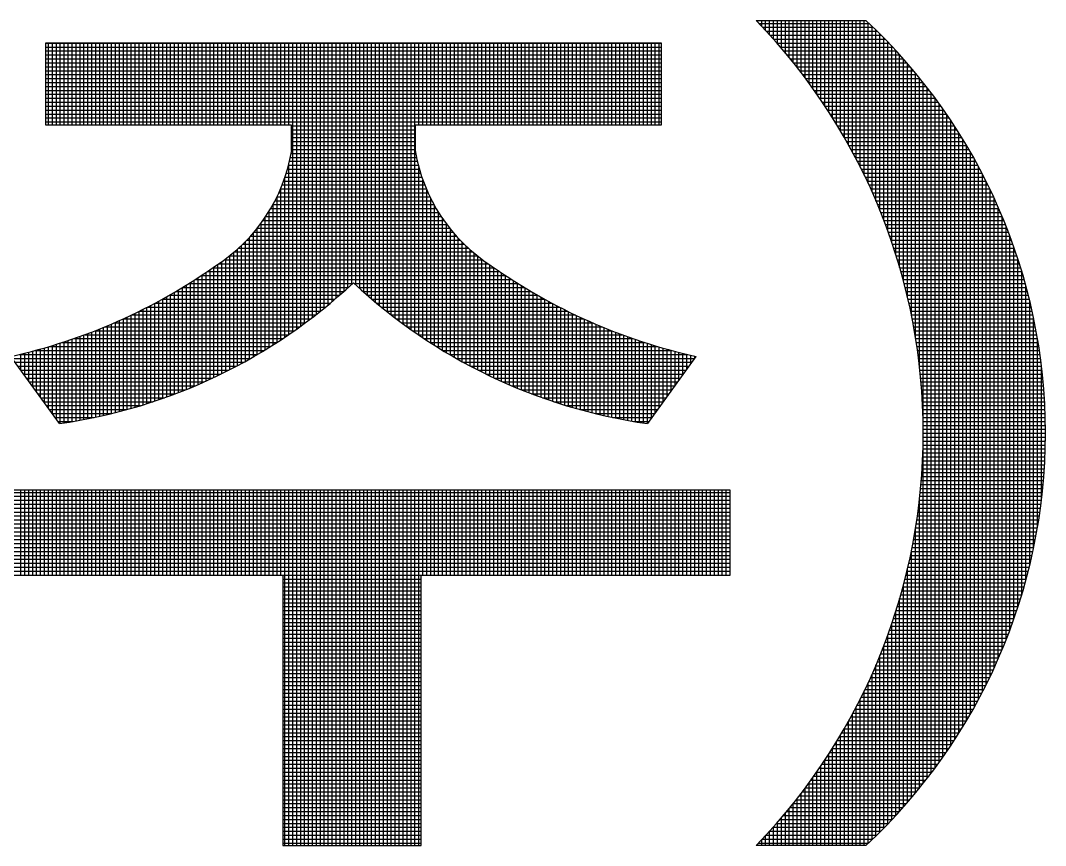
# Model space of a CAD drawing. Header units: inches. Extents: x 1009 to 1850, y 0 to 594.
# Drawn here: x 1745.084 to 1749.601, y 102.36 to 105.995 of the extents above; entities that cross this region are included whole.
import ezdxf

# ---------------------------------------------------------------- set-up
doc = ezdxf.new("R2010")
doc.units = ezdxf.units.IN
doc.header["$MEASUREMENT"] = 0
doc.layers.add('BG ÇÑ±¹Áö¿ª³\xad¹æ±â¼úÁÖ½ÄÈ¸»ç CI', color=7, linetype='Continuous')

msp = doc.modelspace()

# ---------------------------------------------------------------- linework, layer by layer
at = {"layer": 'BG ÇÑ±¹Áö¿ª³\xad¹æ±â¼úÁÖ½ÄÈ¸»ç CI', "color": 7, "linetype": 'Continuous', "lineweight": 25}
for p, q in [((1748.3264, 105.995), (1748.8093, 105.995)), ((1748.3331, 105.9881), (1748.3331, 105.995)), ((1748.3386, 105.9823), (1748.8229, 105.9823)), ((1748.3504, 105.9698), (1748.3504, 105.995)), ((1748.3551, 105.9649), (1748.8411, 105.9649)), ((1748.3678, 105.9512), (1748.3678, 105.995)), ((1748.3852, 105.9323), (1748.3852, 105.995)), ((1748.4025, 105.9129), (1748.4025, 105.995)), ((1748.4199, 105.8932), (1748.4199, 105.995)), ((1748.4373, 105.873), (1748.4373, 105.995)), ((1748.4546, 105.8524), (1748.4546, 105.995)), ((1748.472, 105.8314), (1748.472, 105.995)), ((1748.4894, 105.81), (1748.4894, 105.995)), ((1748.5067, 105.788), (1748.5067, 105.995)), ((1748.5241, 105.7656), (1748.5241, 105.995)), ((1748.5415, 105.7426), (1748.5415, 105.995)), ((1748.5588, 105.7191), (1748.5588, 105.995)), ((1748.5762, 105.6951), (1748.5762, 105.995)), ((1748.5936, 105.6705), (1748.5936, 105.995)), ((1748.6109, 105.6452), (1748.6109, 105.995)), ((1748.6283, 105.6193), (1748.6283, 105.995)), ((1748.6456, 105.5927), (1748.6456, 105.995)), ((1748.663, 105.5654), (1748.663, 105.995)), ((1748.6804, 105.5373), (1748.6804, 105.995)), ((1748.6977, 105.5084), (1748.6977, 105.995)), ((1748.7151, 105.4786), (1748.7151, 105.995)), ((1748.7325, 105.4479), (1748.7325, 105.995)), ((1748.7498, 105.4162), (1748.7498, 105.995)), ((1748.7672, 105.3834), (1748.7672, 105.995)), ((1748.7846, 105.3494), (1748.7846, 105.995)), ((1748.8019, 105.3141), (1748.8019, 105.995)), ((1748.8193, 105.2775), (1748.8193, 105.9857)), ((1748.8367, 105.2392), (1748.8367, 105.9692)), ((1748.3712, 105.9476), (1748.8589, 105.9476)), ((1748.387, 105.9302), (1748.8764, 105.9302)), ((1748.854, 105.1993), (1748.854, 105.9524)), ((1748.8714, 105.1574), (1748.8714, 105.9352)), ((1745.1958, 105.5337), (1745.1958, 105.8961)), ((1745.1958, 105.8961), (1747.9069, 105.8961)), ((1745.1958, 105.8955), (1747.9069, 105.8955)), ((1745.1958, 105.8781), (1747.9069, 105.8781)), ((1745.2075, 105.5337), (1745.2075, 105.8961)), ((1745.2248, 105.5337), (1745.2248, 105.8961)), ((1745.2422, 105.5337), (1745.2422, 105.8961)), ((1745.2596, 105.5337), (1745.2596, 105.8961)), ((1745.2769, 105.5337), (1745.2769, 105.8961)), ((1745.2943, 105.5337), (1745.2943, 105.8961)), ((1745.3117, 105.5337), (1745.3117, 105.8961)), ((1745.329, 105.5337), (1745.329, 105.8961)), ((1745.3464, 105.5337), (1745.3464, 105.8961)), ((1745.3638, 105.5337), (1745.3638, 105.8961)), ((1745.3811, 105.5337), (1745.3811, 105.8961)), ((1745.3985, 105.5337), (1745.3985, 105.8961)), ((1745.4158, 105.5337), (1745.4158, 105.8961)), ((1745.4332, 105.5337), (1745.4332, 105.8961)), ((1745.4506, 105.5337), (1745.4506, 105.8961)), ((1745.4679, 105.5337), (1745.4679, 105.8961)), ((1745.4853, 105.5337), (1745.4853, 105.8961)), ((1745.5027, 105.5337), (1745.5027, 105.8961)), ((1745.52, 105.5337), (1745.52, 105.8961)), ((1745.5374, 105.5337), (1745.5374, 105.8961)), ((1745.5548, 105.5337), (1745.5548, 105.8961)), ((1745.5721, 105.5337), (1745.5721, 105.8961)), ((1745.5895, 105.5337), (1745.5895, 105.8961)), ((1745.6069, 105.5337), (1745.6069, 105.8961)), ((1745.6242, 105.5337), (1745.6242, 105.8961)), ((1745.6416, 105.5337), (1745.6416, 105.8961)), ((1745.659, 105.5337), (1745.659, 105.8961)), ((1745.6763, 105.5337), (1745.6763, 105.8961)), ((1745.6937, 105.5337), (1745.6937, 105.8961)), ((1745.711, 105.5337), (1745.711, 105.8961)), ((1745.7284, 105.5337), (1745.7284, 105.8961)), ((1745.7458, 105.5337), (1745.7458, 105.8961)), ((1745.7631, 105.5337), (1745.7631, 105.8961)), ((1745.7805, 105.5337), (1745.7805, 105.8961)), ((1745.7979, 105.5337), (1745.7979, 105.8961)), ((1745.8152, 105.5337), (1745.8152, 105.8961)), ((1745.8326, 105.5337), (1745.8326, 105.8961)), ((1745.85, 105.5337), (1745.85, 105.8961)), ((1745.8673, 105.5337), (1745.8673, 105.8961)), ((1745.8847, 105.5337), (1745.8847, 105.8961)), ((1745.9021, 105.5337), (1745.9021, 105.8961)), ((1745.9194, 105.5337), (1745.9194, 105.8961)), ((1745.9368, 105.5337), (1745.9368, 105.8961)), ((1745.9541, 105.5337), (1745.9541, 105.8961)), ((1745.9715, 105.5337), (1745.9715, 105.8961)), ((1745.9889, 105.5337), (1745.9889, 105.8961)), ((1746.0062, 105.5337), (1746.0062, 105.8961)), ((1746.0236, 105.5337), (1746.0236, 105.8961)), ((1746.041, 105.5337), (1746.041, 105.8961)), ((1746.0583, 105.5337), (1746.0583, 105.8961)), ((1746.0757, 105.5337), (1746.0757, 105.8961)), ((1746.0931, 105.5337), (1746.0931, 105.8961)), ((1746.1104, 105.5337), (1746.1104, 105.8961)), ((1746.1278, 105.5337), (1746.1278, 105.8961)), ((1746.1452, 105.5337), (1746.1452, 105.8961)), ((1746.1625, 105.5337), (1746.1625, 105.8961)), ((1746.1799, 105.5337), (1746.1799, 105.8961)), ((1746.1973, 105.5337), (1746.1973, 105.8961)), ((1746.2146, 105.5337), (1746.2146, 105.8961)), ((1746.232, 105.5337), (1746.232, 105.8961)), ((1746.2493, 105.5337), (1746.2493, 105.8961)), ((1746.2667, 105.5337), (1746.2667, 105.8961)), ((1746.2841, 104.6231), (1746.2841, 105.8961)), ((1746.3014, 104.6353), (1746.3014, 105.8961)), ((1746.3188, 104.6478), (1746.3188, 105.8961)), ((1746.3362, 104.6605), (1746.3362, 105.8961)), ((1746.3535, 104.6734), (1746.3535, 105.8961)), ((1746.3709, 104.6866), (1746.3709, 105.8961)), ((1746.3883, 104.7), (1746.3883, 105.8961)), ((1746.4056, 104.7137), (1746.4056, 105.8961)), ((1746.423, 104.7276), (1746.423, 105.8961)), ((1746.4404, 104.7419), (1746.4404, 105.8961)), ((1746.4577, 104.7564), (1746.4577, 105.8961)), ((1746.4751, 104.7712), (1746.4751, 105.8961)), ((1746.4924, 104.7862), (1746.4924, 105.8961)), ((1746.5098, 104.8016), (1746.5098, 105.8961)), ((1746.5272, 104.8173), (1746.5272, 105.8961)), ((1746.5445, 104.8333), (1746.5445, 105.8961)), ((1746.5619, 104.8298), (1746.5619, 105.8961)), ((1746.5793, 104.8139), (1746.5793, 105.8961)), ((1746.5966, 104.7983), (1746.5966, 105.8961)), ((1746.614, 104.783), (1746.614, 105.8961)), ((1746.6314, 104.768), (1746.6314, 105.8961)), ((1746.6487, 104.7533), (1746.6487, 105.8961)), ((1746.6661, 104.7388), (1746.6661, 105.8961)), ((1746.6835, 104.7247), (1746.6835, 105.8961)), ((1746.7008, 104.7108), (1746.7008, 105.8961)), ((1746.7182, 104.6971), (1746.7182, 105.8961)), ((1746.7356, 104.6837), (1746.7356, 105.8961)), ((1746.7529, 104.6706), (1746.7529, 105.8961)), ((1746.7703, 104.6577), (1746.7703, 105.8961)), ((1746.7876, 104.6451), (1746.7876, 105.8961)), ((1746.805, 104.6327), (1746.805, 105.8961)), ((1746.8224, 104.6205), (1746.8224, 105.8961)), ((1746.8397, 105.5337), (1746.8397, 105.8961)), ((1746.8571, 105.5337), (1746.8571, 105.8961)), ((1746.8745, 105.5337), (1746.8745, 105.8961)), ((1746.8918, 105.5337), (1746.8918, 105.8961)), ((1746.9092, 105.5337), (1746.9092, 105.8961)), ((1746.9266, 105.5337), (1746.9266, 105.8961)), ((1746.9439, 105.5337), (1746.9439, 105.8961)), ((1746.9613, 105.5337), (1746.9613, 105.8961)), ((1746.9787, 105.5337), (1746.9787, 105.8961)), ((1746.996, 105.5337), (1746.996, 105.8961)), ((1747.0134, 105.5337), (1747.0134, 105.8961)), ((1747.0307, 105.5337), (1747.0307, 105.8961)), ((1747.0481, 105.5337), (1747.0481, 105.8961)), ((1747.0655, 105.5337), (1747.0655, 105.8961)), ((1747.0828, 105.5337), (1747.0828, 105.8961)), ((1747.1002, 105.5337), (1747.1002, 105.8961)), ((1747.1176, 105.5337), (1747.1176, 105.8961)), ((1747.1349, 105.5337), (1747.1349, 105.8961)), ((1747.1523, 105.5337), (1747.1523, 105.8961)), ((1747.1697, 105.5337), (1747.1697, 105.8961)), ((1747.187, 105.5337), (1747.187, 105.8961)), ((1747.2044, 105.5337), (1747.2044, 105.8961)), ((1747.2218, 105.5337), (1747.2218, 105.8961)), ((1747.2391, 105.5337), (1747.2391, 105.8961)), ((1747.2565, 105.5337), (1747.2565, 105.8961)), ((1747.2739, 105.5337), (1747.2739, 105.8961)), ((1747.2912, 105.5337), (1747.2912, 105.8961)), ((1747.3086, 105.5337), (1747.3086, 105.8961)), ((1747.3259, 105.5337), (1747.3259, 105.8961)), ((1747.3433, 105.5337), (1747.3433, 105.8961)), ((1747.3607, 105.5337), (1747.3607, 105.8961)), ((1747.378, 105.5337), (1747.378, 105.8961)), ((1747.3954, 105.5337), (1747.3954, 105.8961)), ((1747.4128, 105.5337), (1747.4128, 105.8961)), ((1747.4301, 105.5337), (1747.4301, 105.8961)), ((1747.4475, 105.5337), (1747.4475, 105.8961)), ((1747.4649, 105.5337), (1747.4649, 105.8961)), ((1747.4822, 105.5337), (1747.4822, 105.8961)), ((1747.4996, 105.5337), (1747.4996, 105.8961)), ((1747.517, 105.5337), (1747.517, 105.8961)), ((1747.5343, 105.5337), (1747.5343, 105.8961)), ((1747.5517, 105.5337), (1747.5517, 105.8961)), ((1747.569, 105.5337), (1747.569, 105.8961)), ((1747.5864, 105.5337), (1747.5864, 105.8961)), ((1747.6038, 105.5337), (1747.6038, 105.8961)), ((1747.6211, 105.5337), (1747.6211, 105.8961)), ((1747.6385, 105.5337), (1747.6385, 105.8961)), ((1747.6559, 105.5337), (1747.6559, 105.8961)), ((1747.6732, 105.5337), (1747.6732, 105.8961)), ((1747.6906, 105.5337), (1747.6906, 105.8961)), ((1747.708, 105.5337), (1747.708, 105.8961)), ((1747.7253, 105.5337), (1747.7253, 105.8961)), ((1747.7427, 105.5337), (1747.7427, 105.8961)), ((1747.7601, 105.5337), (1747.7601, 105.8961)), ((1747.7774, 105.5337), (1747.7774, 105.8961)), ((1747.7948, 105.5337), (1747.7948, 105.8961)), ((1747.8121, 105.5337), (1747.8121, 105.8961)), ((1747.8295, 105.5337), (1747.8295, 105.8961)), ((1747.8469, 105.5337), (1747.8469, 105.8961)), ((1747.8642, 105.5337), (1747.8642, 105.8961)), ((1747.8816, 105.5337), (1747.8816, 105.8961)), ((1747.899, 105.5337), (1747.899, 105.8961)), ((1747.9069, 105.8961), (1747.9069, 105.5337)), ((1748.4026, 105.9128), (1748.8935, 105.9128)), ((1748.4179, 105.8955), (1748.9104, 105.8955)), ((1748.4329, 105.8781), (1748.9268, 105.8781)), ((1748.8887, 105.1134), (1748.8887, 105.9177)), ((1748.9061, 105.0668), (1748.9061, 105.8999)), ((1748.9235, 105.0173), (1748.9235, 105.8817)), ((1745.1958, 105.8607), (1747.9069, 105.8607)), ((1745.1958, 105.8434), (1747.9069, 105.8434)), ((1748.4477, 105.8607), (1748.943, 105.8607)), ((1748.4622, 105.8434), (1748.9589, 105.8434)), ((1748.9408, 104.9643), (1748.9408, 105.8631)), ((1748.9582, 104.907), (1748.9582, 105.8441)), ((1745.1958, 105.826), (1747.9069, 105.826)), ((1745.1958, 105.8086), (1747.9069, 105.8086)), ((1745.1958, 105.7913), (1747.9069, 105.7913)), ((1748.4764, 105.826), (1748.9745, 105.826)), ((1748.4904, 105.8086), (1748.9897, 105.8086)), ((1748.5042, 105.7913), (1749.0047, 105.7913)), ((1748.9756, 104.8444), (1748.9756, 105.8248)), ((1748.9929, 104.7748), (1748.9929, 105.805)), ((1749.0103, 104.6953), (1749.0103, 105.7848)), ((1745.1958, 105.7739), (1747.9069, 105.7739)), ((1745.1958, 105.7565), (1747.9069, 105.7565)), ((1745.1958, 105.7392), (1747.9069, 105.7392)), ((1748.5177, 105.7739), (1749.0195, 105.7739)), ((1748.531, 105.7565), (1749.0339, 105.7565)), ((1748.544, 105.7392), (1749.0481, 105.7392)), ((1749.0277, 104.6005), (1749.0277, 105.7641)), ((1749.045, 104.476), (1749.045, 105.743)), ((1745.1958, 105.7218), (1747.9069, 105.7218)), ((1745.1958, 105.7045), (1747.9069, 105.7045)), ((1748.5569, 105.7218), (1749.062, 105.7218)), ((1748.5695, 105.7045), (1749.0757, 105.7045)), ((1749.0624, 102.6333), (1749.0624, 105.7213)), ((1749.0798, 102.6555), (1749.0798, 105.6992)), ((1745.1958, 105.6871), (1747.9069, 105.6871)), ((1745.1958, 105.6697), (1747.9069, 105.6697)), ((1745.1958, 105.6524), (1747.9069, 105.6524)), ((1748.5819, 105.6871), (1749.0891, 105.6871)), ((1748.5941, 105.6697), (1749.1023, 105.6697)), ((1748.606, 105.6524), (1749.1152, 105.6524)), ((1749.0971, 102.6781), (1749.0971, 105.6766)), ((1749.1145, 102.7013), (1749.1145, 105.6534)), ((1745.1958, 105.635), (1747.9069, 105.635)), ((1745.1958, 105.6176), (1747.9069, 105.6176)), ((1748.6178, 105.635), (1749.128, 105.635)), ((1748.6294, 105.6176), (1749.1404, 105.6176)), ((1749.1319, 102.7251), (1749.1319, 105.6296)), ((1749.1492, 102.7495), (1749.1492, 105.6052)), ((1745.1958, 105.6003), (1747.9069, 105.6003)), ((1745.1958, 105.5829), (1747.9069, 105.5829)), ((1745.1958, 105.5655), (1747.9069, 105.5655)), ((1748.6408, 105.6003), (1749.1527, 105.6003)), ((1748.6519, 105.5829), (1749.1647, 105.5829)), ((1748.6629, 105.5655), (1749.1765, 105.5655)), ((1749.1666, 102.7745), (1749.1666, 105.5802)), ((1745.1958, 105.5482), (1747.9069, 105.5482)), ((1746.2791, 105.5337), (1745.1958, 105.5337)), ((1746.2791, 105.4218), (1746.2791, 105.5337)), ((1746.2791, 105.5308), (1746.8237, 105.5308)), ((1746.2791, 105.5134), (1746.8237, 105.5134)), ((1747.9069, 105.5337), (1746.8237, 105.5337)), ((1746.8237, 105.5337), (1746.8237, 105.4218)), ((1748.6737, 105.5482), (1749.1882, 105.5482)), ((1748.6843, 105.5308), (1749.1996, 105.5308)), ((1748.6947, 105.5134), (1749.2107, 105.5134)), ((1749.1839, 102.8002), (1749.1839, 105.5545)), ((1749.2013, 102.8266), (1749.2013, 105.5281)), ((1746.2791, 105.4961), (1746.8237, 105.4961)), ((1746.2791, 105.4787), (1746.8237, 105.4787)), ((1748.705, 105.4961), (1749.2217, 105.4961)), ((1748.715, 105.4787), (1749.2325, 105.4787)), ((1749.2187, 102.8538), (1749.2187, 105.5009)), ((1749.236, 102.8817), (1749.236, 105.473)), ((1746.2791, 105.4613), (1746.8237, 105.4613)), ((1746.2791, 105.444), (1746.8237, 105.444)), ((1746.2791, 105.4266), (1746.8237, 105.4266)), ((1748.7249, 105.4613), (1749.2431, 105.4613)), ((1748.7346, 105.444), (1749.2535, 105.444)), ((1748.7442, 105.4266), (1749.2637, 105.4266)), ((1749.2534, 102.9105), (1749.2534, 105.4442)), ((1746.2736, 105.3919), (1746.8292, 105.3919)), ((1746.2769, 105.4093), (1746.8258, 105.4093)), ((1748.7535, 105.4093), (1749.2737, 105.4093)), ((1748.7627, 105.3919), (1749.2836, 105.3919)), ((1749.2708, 102.9403), (1749.2708, 105.4144)), ((1749.2881, 102.971), (1749.2881, 105.3837)), ((1746.2609, 105.3398), (1746.8419, 105.3398)), ((1746.2655, 105.3572), (1746.8372, 105.3572)), ((1746.2667, 104.6111), (1746.2667, 105.3618)), ((1746.2698, 105.3745), (1746.833, 105.3745)), ((1746.8397, 104.6086), (1746.8397, 105.3476)), ((1748.7718, 105.3745), (1749.2932, 105.3745)), ((1748.7806, 105.3572), (1749.3027, 105.3572)), ((1748.7894, 105.3398), (1749.312, 105.3398)), ((1749.3055, 103.0028), (1749.3055, 105.3519)), ((1746.244, 105.2877), (1746.8587, 105.2877)), ((1746.2493, 104.5994), (1746.2493, 105.3028)), ((1746.2501, 105.3051), (1746.8526, 105.3051)), ((1746.2557, 105.3224), (1746.847, 105.3224)), ((1746.8571, 104.5969), (1746.8571, 105.2921)), ((1748.7979, 105.3224), (1749.3211, 105.3224)), ((1748.8063, 105.3051), (1749.33, 105.3051)), ((1748.8145, 105.2877), (1749.3388, 105.2877)), ((1749.3229, 103.0357), (1749.3229, 105.319)), ((1746.2304, 105.253), (1746.8723, 105.253)), ((1746.232, 104.5878), (1746.232, 105.2567)), ((1746.2375, 105.2703), (1746.8653, 105.2703)), ((1746.8745, 104.5854), (1746.8745, 105.248)), ((1748.8226, 105.2703), (1749.3474, 105.2703)), ((1748.8305, 105.253), (1749.3558, 105.253)), ((1749.3402, 103.0699), (1749.3402, 105.2848)), ((1749.3576, 103.1054), (1749.3576, 105.2493)), ((1746.206, 105.2009), (1746.8967, 105.2009)), ((1746.2146, 104.5765), (1746.2146, 105.2181)), ((1746.2147, 105.2182), (1746.8881, 105.2182)), ((1746.2228, 105.2356), (1746.8799, 105.2356)), ((1746.8918, 104.5741), (1746.8918, 105.2105)), ((1748.8383, 105.2356), (1749.3641, 105.2356)), ((1748.8459, 105.2182), (1749.3722, 105.2182)), ((1748.8534, 105.2009), (1749.3801, 105.2009)), ((1749.375, 103.1425), (1749.375, 105.2122)), ((1746.1799, 104.5545), (1746.1799, 105.1545)), ((1746.1869, 105.1662), (1746.9159, 105.1662)), ((1746.1968, 105.1835), (1746.906, 105.1835)), ((1746.1973, 104.5654), (1746.1973, 105.1844)), ((1746.9092, 104.5631), (1746.9092, 105.1778)), ((1748.8607, 105.1835), (1749.3879, 105.1835)), ((1748.8678, 105.1662), (1749.3955, 105.1662)), ((1749.3923, 103.1812), (1749.3923, 105.1735)), ((1746.1534, 105.1141), (1746.9494, 105.1141)), ((1746.1625, 104.5438), (1746.1625, 105.1274)), ((1746.1652, 105.1314), (1746.9375, 105.1314)), ((1746.1764, 105.1488), (1746.9264, 105.1488)), ((1746.9266, 104.5522), (1746.9266, 105.1485)), ((1746.9439, 104.5416), (1746.9439, 105.1219)), ((1748.8749, 105.1488), (1749.403, 105.1488)), ((1748.8818, 105.1314), (1749.4103, 105.1314)), ((1748.8885, 105.1141), (1749.4174, 105.1141)), ((1749.4097, 103.2218), (1749.4097, 105.1329)), ((1746.1131, 105.062), (1746.9896, 105.062)), ((1746.1274, 105.0793), (1746.9754, 105.0793)), ((1746.1278, 104.523), (1746.1278, 105.0799)), ((1746.1408, 105.0967), (1746.962, 105.0967)), ((1746.1452, 104.5333), (1746.1452, 105.1026)), ((1746.9613, 104.5311), (1746.9613, 105.0976)), ((1746.9787, 104.5209), (1746.9787, 105.0753)), ((1748.8951, 105.0967), (1749.4244, 105.0967)), ((1748.9015, 105.0793), (1749.4313, 105.0793)), ((1748.9079, 105.062), (1749.438, 105.062)), ((1749.427, 103.2646), (1749.427, 105.0901)), ((1746.0757, 104.4933), (1746.0757, 105.021)), ((1746.0818, 105.0272), (1747.0209, 105.0272)), ((1746.0931, 104.503), (1746.0931, 105.0392)), ((1746.0979, 105.0446), (1747.0048, 105.0446)), ((1746.1104, 104.5129), (1746.1104, 105.0588)), ((1746.996, 104.5108), (1746.996, 105.0545)), ((1747.0134, 104.501), (1747.0134, 105.0352)), ((1747.0307, 104.4913), (1747.0307, 105.0172)), ((1748.914, 105.0446), (1749.4445, 105.0446)), ((1748.9201, 105.0272), (1749.4509, 105.0272)), ((1749.4444, 103.3098), (1749.4444, 105.0449)), ((1746.0236, 104.4654), (1746.0236, 104.9728)), ((1746.0264, 104.9751), (1747.0764, 104.9751)), ((1746.041, 104.4745), (1746.041, 104.9879)), ((1746.0461, 104.9925), (1747.0566, 104.9925)), ((1746.0583, 104.4838), (1746.0583, 105.0039)), ((1746.0646, 105.0099), (1747.0382, 105.0099)), ((1747.0481, 104.4818), (1747.0481, 105.0004)), ((1747.0655, 104.4725), (1747.0655, 104.9846)), ((1747.0828, 104.4634), (1747.0828, 104.9697)), ((1748.926, 105.0099), (1749.4572, 105.0099)), ((1748.9318, 104.9925), (1749.4633, 104.9925)), ((1748.9374, 104.9751), (1749.4693, 104.9751)), ((1749.4618, 103.3578), (1749.4618, 104.9969)), ((1745.9715, 104.439), (1745.9715, 104.9329)), ((1745.9821, 104.9404), (1747.1206, 104.9404)), ((1745.9889, 104.4476), (1745.9889, 104.9454)), ((1746.0051, 104.9578), (1747.0976, 104.9578)), ((1746.0062, 104.4564), (1746.0062, 104.9587)), ((1747.1002, 104.4545), (1747.1002, 104.9558)), ((1747.1176, 104.4458), (1747.1176, 104.9427)), ((1747.1349, 104.4372), (1747.1349, 104.9303)), ((1748.9429, 104.9578), (1749.4751, 104.9578)), ((1748.9483, 104.9404), (1749.4808, 104.9404)), ((1749.4791, 103.4093), (1749.4791, 104.9454)), ((1745.9021, 104.4063), (1745.9021, 104.8855)), ((1745.9062, 104.8883), (1747.1965, 104.8883)), ((1745.9194, 104.4142), (1745.9194, 104.8974)), ((1745.9314, 104.9057), (1747.1713, 104.9057)), ((1745.9368, 104.4223), (1745.9368, 104.9095)), ((1745.9541, 104.4306), (1745.9541, 104.9211)), ((1745.9571, 104.923), (1747.1456, 104.923)), ((1747.1523, 104.4288), (1747.1523, 104.9187)), ((1747.1697, 104.4206), (1747.1697, 104.9069)), ((1747.187, 104.4125), (1747.187, 104.8948)), ((1747.2044, 104.4046), (1747.2044, 104.883)), ((1748.9535, 104.923), (1749.4863, 104.923)), ((1748.9586, 104.9057), (1749.4917, 104.9057)), ((1748.9636, 104.8883), (1749.497, 104.8883)), ((1749.4965, 103.4648), (1749.4965, 104.8898)), ((1745.8265, 104.8362), (1746.5477, 104.8362)), ((1745.8326, 104.3763), (1745.8326, 104.84)), ((1745.85, 104.3835), (1745.85, 104.8511)), ((1745.8538, 104.8536), (1747.2489, 104.8536)), ((1745.8673, 104.391), (1745.8673, 104.8623)), ((1745.8804, 104.871), (1747.2223, 104.871)), ((1745.8847, 104.3986), (1745.8847, 104.8738)), ((1746.555, 104.8362), (1747.2762, 104.8362)), ((1747.2218, 104.3969), (1747.2218, 104.8713)), ((1747.2391, 104.3894), (1747.2391, 104.8599)), ((1747.2565, 104.382), (1747.2565, 104.8487)), ((1747.2739, 104.3748), (1747.2739, 104.8377)), ((1748.9684, 104.871), (1749.5021, 104.871)), ((1748.9731, 104.8536), (1749.5071, 104.8536)), ((1748.9777, 104.8362), (1749.5119, 104.8362)), ((1745.7631, 104.3488), (1745.7631, 104.7978)), ((1745.7694, 104.8015), (1746.5097, 104.8015)), ((1745.7805, 104.3555), (1745.7805, 104.8081)), ((1745.7979, 104.3622), (1745.7979, 104.8185)), ((1745.7984, 104.8189), (1746.5289, 104.8189)), ((1745.8152, 104.3692), (1745.8152, 104.8292)), ((1746.5738, 104.8189), (1747.3043, 104.8189)), ((1746.5931, 104.8015), (1747.3333, 104.8015)), ((1747.2912, 104.3677), (1747.2912, 104.8269)), ((1747.3086, 104.3608), (1747.3086, 104.8163)), ((1747.3259, 104.354), (1747.3259, 104.8059)), ((1747.3433, 104.3474), (1747.3433, 104.7956)), ((1748.9822, 104.8189), (1749.5166, 104.8189)), ((1748.9865, 104.8015), (1749.5212, 104.8015)), ((1749.5139, 103.5256), (1749.5139, 104.8291)), ((1745.6763, 104.318), (1745.6763, 104.7493)), ((1745.6766, 104.7494), (1746.4494, 104.7494)), ((1745.6937, 104.3239), (1745.6937, 104.7586)), ((1745.7086, 104.7668), (1746.47, 104.7668)), ((1745.711, 104.3299), (1745.711, 104.7681)), ((1745.7284, 104.336), (1745.7284, 104.7778)), ((1745.7395, 104.7841), (1746.4901, 104.7841)), ((1745.7458, 104.3424), (1745.7458, 104.7877)), ((1746.6127, 104.7841), (1747.3633, 104.7841)), ((1746.6328, 104.7668), (1747.3942, 104.7668)), ((1746.6533, 104.7494), (1747.4261, 104.7494)), ((1747.3607, 104.341), (1747.3607, 104.7856)), ((1747.378, 104.3347), (1747.378, 104.7758)), ((1747.3954, 104.3286), (1747.3954, 104.7661)), ((1747.4128, 104.3226), (1747.4128, 104.7566)), ((1747.4301, 104.3168), (1747.4301, 104.7473)), ((1748.9907, 104.7841), (1749.5257, 104.7841)), ((1748.9948, 104.7668), (1749.53, 104.7668)), ((1748.9988, 104.7494), (1749.5341, 104.7494)), ((1749.5312, 103.5932), (1749.5312, 104.7615)), ((1745.5895, 104.2909), (1745.5895, 104.7051)), ((1745.6069, 104.296), (1745.6069, 104.7136)), ((1745.609, 104.7147), (1746.4069, 104.7147)), ((1745.6242, 104.3013), (1745.6242, 104.7223)), ((1745.6416, 104.3067), (1745.6416, 104.7311)), ((1745.6435, 104.732), (1746.4284, 104.732)), ((1745.659, 104.3123), (1745.659, 104.7401)), ((1746.6744, 104.732), (1747.4593, 104.732)), ((1746.6959, 104.7147), (1747.4937, 104.7147)), ((1747.4475, 104.3111), (1747.4475, 104.7381)), ((1747.4649, 104.3055), (1747.4649, 104.7292)), ((1747.4822, 104.3001), (1747.4822, 104.7204)), ((1747.4996, 104.2949), (1747.4996, 104.7118)), ((1747.517, 104.2898), (1747.517, 104.7033)), ((1749.0026, 104.732), (1749.5382, 104.732)), ((1749.0063, 104.7147), (1749.5421, 104.7147)), ((1745.4853, 104.263), (1745.4853, 104.6576)), ((1745.4969, 104.6626), (1746.339, 104.6626)), ((1745.5027, 104.2673), (1745.5027, 104.6651)), ((1745.52, 104.2717), (1745.52, 104.6728)), ((1745.5359, 104.6799), (1746.3622, 104.6799)), ((1745.5374, 104.2763), (1745.5374, 104.6806)), ((1745.5548, 104.281), (1745.5548, 104.6886)), ((1745.5721, 104.2859), (1745.5721, 104.6968)), ((1745.5733, 104.6973), (1746.3848, 104.6973)), ((1746.7179, 104.6973), (1747.5295, 104.6973)), ((1746.7405, 104.6799), (1747.5668, 104.6799)), ((1746.7637, 104.6626), (1747.6059, 104.6626)), ((1747.5343, 104.2848), (1747.5343, 104.695)), ((1747.5517, 104.28), (1747.5517, 104.6869)), ((1747.569, 104.2753), (1747.569, 104.6789)), ((1747.5864, 104.2708), (1747.5864, 104.6711)), ((1747.6038, 104.2664), (1747.6038, 104.6635)), ((1747.6211, 104.2621), (1747.6211, 104.656)), ((1749.0099, 104.6973), (1749.5459, 104.6973)), ((1749.0134, 104.6799), (1749.5495, 104.6799)), ((1749.0167, 104.6626), (1749.5531, 104.6626)), ((1749.5486, 103.6702), (1749.5486, 104.6845)), ((1745.3638, 104.2368), (1745.3638, 104.6092)), ((1745.3672, 104.6105), (1746.2658, 104.6105)), ((1745.3811, 104.2401), (1745.3811, 104.6157)), ((1745.3985, 104.2436), (1745.3985, 104.6223)), ((1745.4128, 104.6279), (1746.2908, 104.6279)), ((1745.4158, 104.2472), (1745.4158, 104.629)), ((1745.4332, 104.251), (1745.4332, 104.636)), ((1745.4506, 104.2548), (1745.4506, 104.643)), ((1745.4559, 104.6452), (1746.3153, 104.6452)), ((1745.4679, 104.2589), (1745.4679, 104.6502)), ((1746.7875, 104.6452), (1747.6468, 104.6452)), ((1746.8119, 104.6279), (1747.6899, 104.6279)), ((1746.837, 104.6105), (1747.7356, 104.6105)), ((1747.6385, 104.258), (1747.6385, 104.6487)), ((1747.6559, 104.254), (1747.6559, 104.6415)), ((1747.6732, 104.2502), (1747.6732, 104.6345)), ((1747.6906, 104.2464), (1747.6906, 104.6276)), ((1747.708, 104.2429), (1747.708, 104.6209)), ((1747.7253, 104.2394), (1747.7253, 104.6143)), ((1749.0199, 104.6452), (1749.5565, 104.6452)), ((1749.023, 104.6279), (1749.5597, 104.6279)), ((1749.026, 104.6105), (1749.5629, 104.6105)), ((1745.2422, 104.2373), (1745.2422, 104.5681)), ((1745.2596, 104.2195), (1745.2596, 104.5735)), ((1745.2666, 104.5758), (1746.2135, 104.5758)), ((1745.2769, 104.2221), (1745.2769, 104.5791)), ((1745.2943, 104.2248), (1745.2943, 104.5848)), ((1745.3117, 104.2276), (1745.3117, 104.5907)), ((1745.3186, 104.5931), (1746.24, 104.5931)), ((1745.329, 104.2305), (1745.329, 104.5967)), ((1745.3464, 104.2336), (1745.3464, 104.6029)), ((1746.8628, 104.5931), (1747.7841, 104.5931)), ((1746.8893, 104.5758), (1747.8361, 104.5758)), ((1747.7427, 104.2361), (1747.7427, 104.6079)), ((1747.7601, 104.2329), (1747.7601, 104.6016)), ((1747.7774, 104.2299), (1747.7774, 104.5955)), ((1747.7948, 104.227), (1747.7948, 104.5895)), ((1747.8121, 104.2242), (1747.8121, 104.5836)), ((1747.8295, 104.2215), (1747.8295, 104.5779)), ((1747.8469, 104.219), (1747.8469, 104.5723)), ((1747.8642, 104.2424), (1747.8642, 104.5669)), ((1749.0289, 104.5931), (1749.5659, 104.5931)), ((1749.0316, 104.5758), (1749.5688, 104.5758)), ((1749.566, 103.762), (1749.566, 104.5927)), ((1745.08, 104.5237), (1746.1289, 104.5237)), ((1745.0859, 104.454), (1745.0859, 104.5251)), ((1745.1033, 104.4299), (1745.1033, 104.5293)), ((1745.1207, 104.4058), (1745.1207, 104.5337)), ((1745.138, 104.3817), (1745.138, 104.5382)), ((1745.1487, 104.541), (1746.158, 104.541)), ((1745.1554, 104.3577), (1745.1554, 104.5428)), ((1745.1727, 104.3336), (1745.1727, 104.5476)), ((1745.1901, 104.3095), (1745.1901, 104.5525)), ((1745.2075, 104.2854), (1745.2075, 104.5576)), ((1745.2103, 104.5584), (1746.1861, 104.5584)), ((1745.2248, 104.2614), (1745.2248, 104.5627)), ((1746.9166, 104.5584), (1747.8924, 104.5584)), ((1746.9448, 104.541), (1747.9541, 104.541)), ((1746.9739, 104.5237), (1748.0228, 104.5237)), ((1747.8816, 104.2665), (1747.8816, 104.5616)), ((1747.899, 104.2906), (1747.899, 104.5565)), ((1747.9163, 104.3146), (1747.9163, 104.5515)), ((1747.9337, 104.3387), (1747.9337, 104.5466)), ((1747.9511, 104.3628), (1747.9511, 104.5418)), ((1747.9684, 104.3869), (1747.9684, 104.5372)), ((1747.9858, 104.4109), (1747.9858, 104.5327)), ((1748.0032, 104.435), (1748.0032, 104.5284)), ((1748.0205, 104.4591), (1748.0205, 104.5242)), ((1748.0379, 104.4832), (1748.0379, 104.5201)), ((1749.0342, 104.5584), (1749.5715, 104.5584)), ((1749.0367, 104.541), (1749.5742, 104.541)), ((1749.0391, 104.5237), (1749.5767, 104.5237)), ((1745.2554, 104.219), (1745.0419, 104.5149)), ((1745.0482, 104.5063), (1746.0988, 104.5063)), ((1745.0607, 104.4889), (1746.0677, 104.4889)), ((1747.0039, 104.5063), (1748.0546, 104.5063)), ((1747.035, 104.4889), (1748.042, 104.4889)), ((1748.0608, 104.5149), (1747.8473, 104.219)), ((1748.0553, 104.5072), (1748.0553, 104.5162)), ((1749.0414, 104.5063), (1749.5791, 104.5063)), ((1749.0435, 104.4889), (1749.5813, 104.4889)), ((1745.0732, 104.4716), (1746.0355, 104.4716)), ((1745.0857, 104.4542), (1746.002, 104.4542)), ((1745.0983, 104.4368), (1745.9671, 104.4368)), ((1747.0673, 104.4716), (1748.0295, 104.4716)), ((1747.1008, 104.4542), (1748.017, 104.4542)), ((1747.1356, 104.4368), (1748.0045, 104.4368)), ((1749.0455, 104.4716), (1749.5835, 104.4716)), ((1749.0474, 104.4542), (1749.5855, 104.4542)), ((1749.0492, 104.4368), (1749.5873, 104.4368)), ((1749.5833, 103.8821), (1749.5833, 104.4726)), ((1745.1108, 104.4195), (1745.9307, 104.4195)), ((1745.1233, 104.4021), (1745.8927, 104.4021)), ((1745.1358, 104.3847), (1745.8528, 104.3847)), ((1747.172, 104.4195), (1747.992, 104.4195)), ((1747.21, 104.4021), (1747.9794, 104.4021)), ((1747.2499, 104.3847), (1747.9669, 104.3847)), ((1749.0509, 104.4195), (1749.5891, 104.4195)), ((1749.0525, 104.4021), (1749.5908, 104.4021)), ((1749.0539, 104.3847), (1749.5923, 104.3847)), ((1745.1484, 104.3674), (1745.8108, 104.3674)), ((1745.1609, 104.35), (1745.7663, 104.35)), ((1747.292, 104.3674), (1747.9544, 104.3674)), ((1747.3365, 104.35), (1747.9419, 104.35)), ((1749.0552, 104.3674), (1749.5937, 104.3674)), ((1749.0564, 104.35), (1749.5949, 104.35)), ((1745.1734, 104.3327), (1745.7189, 104.3327)), ((1745.1859, 104.3153), (1745.6682, 104.3153)), ((1745.1985, 104.2979), (1745.6133, 104.2979)), ((1747.3838, 104.3327), (1747.9293, 104.3327)), ((1747.4346, 104.3153), (1747.9168, 104.3153)), ((1747.4895, 104.2979), (1747.9043, 104.2979)), ((1749.0575, 104.3327), (1749.5961, 104.3327)), ((1749.0585, 104.3153), (1749.5971, 104.3153)), ((1749.0594, 104.2979), (1749.598, 104.2979)), ((1745.211, 104.2806), (1745.5531, 104.2806)), ((1745.2235, 104.2632), (1745.4861, 104.2632)), ((1747.5496, 104.2806), (1747.8918, 104.2806)), ((1747.6167, 104.2632), (1747.8792, 104.2632)), ((1749.0601, 104.2806), (1749.5988, 104.2806)), ((1749.0607, 104.2632), (1749.5995, 104.2632)), ((1745.236, 104.2458), (1745.4093, 104.2458)), ((1745.2486, 104.2285), (1745.317, 104.2285)), ((1747.6935, 104.2458), (1747.8667, 104.2458)), ((1747.7857, 104.2285), (1747.8542, 104.2285)), ((1749.0613, 104.2458), (1749.6, 104.2458)), ((1749.0617, 104.2285), (1749.6004, 104.2285)), ((1749.0619, 104.2111), (1749.6007, 104.2111)), ((1749.6007, 104.1417), (1749.6007, 104.213)), ((1749.0621, 104.1937), (1749.6009, 104.1937)), ((1749.0621, 104.159), (1749.6009, 104.159)), ((1749.0622, 104.1764), (1749.6009, 104.1764)), ((1749.0616, 104.1243), (1749.6004, 104.1243)), ((1749.0619, 104.1416), (1749.6007, 104.1416)), ((1749.06, 104.0722), (1749.5987, 104.0722)), ((1749.0607, 104.0896), (1749.5994, 104.0896)), ((1749.0612, 104.1069), (1749.6, 104.1069)), ((1749.0584, 104.0375), (1749.597, 104.0375)), ((1749.0593, 104.0548), (1749.5979, 104.0548)), ((1749.0551, 103.9854), (1749.5935, 103.9854)), ((1749.0563, 104.0027), (1749.5948, 104.0027)), ((1749.0574, 104.0201), (1749.596, 104.0201)), ((1749.0507, 103.9333), (1749.5889, 103.9333)), ((1749.0523, 103.9506), (1749.5906, 103.9506)), ((1749.0538, 103.968), (1749.5921, 103.968)), ((1748.2118, 103.9259), (1744.9129, 103.9259)), ((1744.9129, 103.9159), (1748.2118, 103.9159)), ((1744.9129, 103.8985), (1748.2118, 103.8985)), ((1745.0859, 103.5503), (1745.0859, 103.9259)), ((1745.1033, 103.5503), (1745.1033, 103.9259)), ((1745.1207, 103.5503), (1745.1207, 103.9259)), ((1745.138, 103.5503), (1745.138, 103.9259)), ((1745.1554, 103.5503), (1745.1554, 103.9259)), ((1745.1727, 103.5503), (1745.1727, 103.9259)), ((1745.1901, 103.5503), (1745.1901, 103.9259)), ((1745.2075, 103.5503), (1745.2075, 103.9259)), ((1745.2248, 103.5503), (1745.2248, 103.9259)), ((1745.2422, 103.5503), (1745.2422, 103.9259)), ((1745.2596, 103.5503), (1745.2596, 103.9259)), ((1745.2769, 103.5503), (1745.2769, 103.9259)), ((1745.2943, 103.5503), (1745.2943, 103.9259)), ((1745.3117, 103.5503), (1745.3117, 103.9259)), ((1745.329, 103.5503), (1745.329, 103.9259)), ((1745.3464, 103.5503), (1745.3464, 103.9259)), ((1745.3638, 103.5503), (1745.3638, 103.9259)), ((1745.3811, 103.5503), (1745.3811, 103.9259)), ((1745.3985, 103.5503), (1745.3985, 103.9259)), ((1745.4158, 103.5503), (1745.4158, 103.9259)), ((1745.4332, 103.5503), (1745.4332, 103.9259)), ((1745.4506, 103.5503), (1745.4506, 103.9259)), ((1745.4679, 103.5503), (1745.4679, 103.9259)), ((1745.4853, 103.5503), (1745.4853, 103.9259)), ((1745.5027, 103.5503), (1745.5027, 103.9259)), ((1745.52, 103.5503), (1745.52, 103.9259)), ((1745.5374, 103.5503), (1745.5374, 103.9259)), ((1745.5548, 103.5503), (1745.5548, 103.9259)), ((1745.5721, 103.5503), (1745.5721, 103.9259)), ((1745.5895, 103.5503), (1745.5895, 103.9259)), ((1745.6069, 103.5503), (1745.6069, 103.9259)), ((1745.6242, 103.5503), (1745.6242, 103.9259)), ((1745.6416, 103.5503), (1745.6416, 103.9259)), ((1745.659, 103.5503), (1745.659, 103.9259)), ((1745.6763, 103.5503), (1745.6763, 103.9259)), ((1745.6937, 103.5503), (1745.6937, 103.9259)), ((1745.711, 103.5503), (1745.711, 103.9259)), ((1745.7284, 103.5503), (1745.7284, 103.9259)), ((1745.7458, 103.5503), (1745.7458, 103.9259)), ((1745.7631, 103.5503), (1745.7631, 103.9259)), ((1745.7805, 103.5503), (1745.7805, 103.9259)), ((1745.7979, 103.5503), (1745.7979, 103.9259)), ((1745.8152, 103.5503), (1745.8152, 103.9259)), ((1745.8326, 103.5503), (1745.8326, 103.9259)), ((1745.85, 103.5503), (1745.85, 103.9259)), ((1745.8673, 103.5503), (1745.8673, 103.9259)), ((1745.8847, 103.5503), (1745.8847, 103.9259)), ((1745.9021, 103.5503), (1745.9021, 103.9259)), ((1745.9194, 103.5503), (1745.9194, 103.9259)), ((1745.9368, 103.5503), (1745.9368, 103.9259)), ((1745.9541, 103.5503), (1745.9541, 103.9259)), ((1745.9715, 103.5503), (1745.9715, 103.9259)), ((1745.9889, 103.5503), (1745.9889, 103.9259)), ((1746.0062, 103.5503), (1746.0062, 103.9259)), ((1746.0236, 103.5503), (1746.0236, 103.9259)), ((1746.041, 103.5503), (1746.041, 103.9259)), ((1746.0583, 103.5503), (1746.0583, 103.9259)), ((1746.0757, 103.5503), (1746.0757, 103.9259)), ((1746.0931, 103.5503), (1746.0931, 103.9259)), ((1746.1104, 103.5503), (1746.1104, 103.9259)), ((1746.1278, 103.5503), (1746.1278, 103.9259)), ((1746.1452, 103.5503), (1746.1452, 103.9259)), ((1746.1625, 103.5503), (1746.1625, 103.9259)), ((1746.1799, 103.5503), (1746.1799, 103.9259)), ((1746.1973, 103.5503), (1746.1973, 103.9259)), ((1746.2146, 103.5503), (1746.2146, 103.9259)), ((1746.232, 103.5503), (1746.232, 103.9259)), ((1746.2493, 102.3597), (1746.2493, 103.9259)), ((1746.2667, 102.3597), (1746.2667, 103.9259)), ((1746.2841, 102.3597), (1746.2841, 103.9259)), ((1746.3014, 102.3597), (1746.3014, 103.9259)), ((1746.3188, 102.3597), (1746.3188, 103.9259)), ((1746.3362, 102.3597), (1746.3362, 103.9259)), ((1746.3535, 102.3597), (1746.3535, 103.9259)), ((1746.3709, 102.3597), (1746.3709, 103.9259)), ((1746.3883, 102.3597), (1746.3883, 103.9259)), ((1746.4056, 102.3597), (1746.4056, 103.9259)), ((1746.423, 102.3597), (1746.423, 103.9259)), ((1746.4404, 102.3597), (1746.4404, 103.9259)), ((1746.4577, 102.3597), (1746.4577, 103.9259)), ((1746.4751, 102.3597), (1746.4751, 103.9259)), ((1746.4924, 102.3597), (1746.4924, 103.9259)), ((1746.5098, 102.3597), (1746.5098, 103.9259)), ((1746.5272, 102.3597), (1746.5272, 103.9259)), ((1746.5445, 102.3597), (1746.5445, 103.9259)), ((1746.5619, 102.3597), (1746.5619, 103.9259)), ((1746.5793, 102.3597), (1746.5793, 103.9259)), ((1746.5966, 102.3597), (1746.5966, 103.9259)), ((1746.614, 102.3597), (1746.614, 103.9259)), ((1746.6314, 102.3597), (1746.6314, 103.9259)), ((1746.6487, 102.3597), (1746.6487, 103.9259)), ((1746.6661, 102.3597), (1746.6661, 103.9259)), ((1746.6835, 102.3597), (1746.6835, 103.9259)), ((1746.7008, 102.3597), (1746.7008, 103.9259)), ((1746.7182, 102.3597), (1746.7182, 103.9259)), ((1746.7356, 102.3597), (1746.7356, 103.9259)), ((1746.7529, 102.3597), (1746.7529, 103.9259)), ((1746.7703, 102.3597), (1746.7703, 103.9259)), ((1746.7876, 102.3597), (1746.7876, 103.9259)), ((1746.805, 102.3597), (1746.805, 103.9259)), ((1746.8224, 102.3597), (1746.8224, 103.9259)), ((1746.8397, 102.3597), (1746.8397, 103.9259)), ((1746.8571, 103.5503), (1746.8571, 103.9259)), ((1746.8745, 103.5503), (1746.8745, 103.9259)), ((1746.8918, 103.5503), (1746.8918, 103.9259)), ((1746.9092, 103.5503), (1746.9092, 103.9259)), ((1746.9266, 103.5503), (1746.9266, 103.9259)), ((1746.9439, 103.5503), (1746.9439, 103.9259)), ((1746.9613, 103.5503), (1746.9613, 103.9259)), ((1746.9787, 103.5503), (1746.9787, 103.9259)), ((1746.996, 103.5503), (1746.996, 103.9259)), ((1747.0134, 103.5503), (1747.0134, 103.9259)), ((1747.0307, 103.5503), (1747.0307, 103.9259)), ((1747.0481, 103.5503), (1747.0481, 103.9259)), ((1747.0655, 103.5503), (1747.0655, 103.9259)), ((1747.0828, 103.5503), (1747.0828, 103.9259)), ((1747.1002, 103.5503), (1747.1002, 103.9259)), ((1747.1176, 103.5503), (1747.1176, 103.9259)), ((1747.1349, 103.5503), (1747.1349, 103.9259)), ((1747.1523, 103.5503), (1747.1523, 103.9259)), ((1747.1697, 103.5503), (1747.1697, 103.9259)), ((1747.187, 103.5503), (1747.187, 103.9259)), ((1747.2044, 103.5503), (1747.2044, 103.9259)), ((1747.2218, 103.5503), (1747.2218, 103.9259)), ((1747.2391, 103.5503), (1747.2391, 103.9259)), ((1747.2565, 103.5503), (1747.2565, 103.9259)), ((1747.2739, 103.5503), (1747.2739, 103.9259)), ((1747.2912, 103.5503), (1747.2912, 103.9259)), ((1747.3086, 103.5503), (1747.3086, 103.9259)), ((1747.3259, 103.5503), (1747.3259, 103.9259)), ((1747.3433, 103.5503), (1747.3433, 103.9259)), ((1747.3607, 103.5503), (1747.3607, 103.9259)), ((1747.378, 103.5503), (1747.378, 103.9259)), ((1747.3954, 103.5503), (1747.3954, 103.9259)), ((1747.4128, 103.5503), (1747.4128, 103.9259)), ((1747.4301, 103.5503), (1747.4301, 103.9259)), ((1747.4475, 103.5503), (1747.4475, 103.9259)), ((1747.4649, 103.5503), (1747.4649, 103.9259)), ((1747.4822, 103.5503), (1747.4822, 103.9259)), ((1747.4996, 103.5503), (1747.4996, 103.9259)), ((1747.517, 103.5503), (1747.517, 103.9259)), ((1747.5343, 103.5503), (1747.5343, 103.9259)), ((1747.5517, 103.5503), (1747.5517, 103.9259)), ((1747.569, 103.5503), (1747.569, 103.9259)), ((1747.5864, 103.5503), (1747.5864, 103.9259)), ((1747.6038, 103.5503), (1747.6038, 103.9259)), ((1747.6211, 103.5503), (1747.6211, 103.9259)), ((1747.6385, 103.5503), (1747.6385, 103.9259)), ((1747.6559, 103.5503), (1747.6559, 103.9259)), ((1747.6732, 103.5503), (1747.6732, 103.9259)), ((1747.6906, 103.5503), (1747.6906, 103.9259)), ((1747.708, 103.5503), (1747.708, 103.9259)), ((1747.7253, 103.5503), (1747.7253, 103.9259)), ((1747.7427, 103.5503), (1747.7427, 103.9259)), ((1747.7601, 103.5503), (1747.7601, 103.9259)), ((1747.7774, 103.5503), (1747.7774, 103.9259)), ((1747.7948, 103.5503), (1747.7948, 103.9259)), ((1747.8121, 103.5503), (1747.8121, 103.9259)), ((1747.8295, 103.5503), (1747.8295, 103.9259)), ((1747.8469, 103.5503), (1747.8469, 103.9259)), ((1747.8642, 103.5503), (1747.8642, 103.9259)), ((1747.8816, 103.5503), (1747.8816, 103.9259)), ((1747.899, 103.5503), (1747.899, 103.9259)), ((1747.9163, 103.5503), (1747.9163, 103.9259)), ((1747.9337, 103.5503), (1747.9337, 103.9259)), ((1747.9511, 103.5503), (1747.9511, 103.9259)), ((1747.9684, 103.5503), (1747.9684, 103.9259)), ((1747.9858, 103.5503), (1747.9858, 103.9259)), ((1748.0032, 103.5503), (1748.0032, 103.9259)), ((1748.0205, 103.5503), (1748.0205, 103.9259)), ((1748.0379, 103.5503), (1748.0379, 103.9259)), ((1748.0553, 103.5503), (1748.0553, 103.9259)), ((1748.0726, 103.5503), (1748.0726, 103.9259)), ((1748.09, 103.5503), (1748.09, 103.9259)), ((1748.1073, 103.5503), (1748.1073, 103.9259)), ((1748.1247, 103.5503), (1748.1247, 103.9259)), ((1748.1421, 103.5503), (1748.1421, 103.9259)), ((1748.1594, 103.5503), (1748.1594, 103.9259)), ((1748.1768, 103.5503), (1748.1768, 103.9259)), ((1748.1942, 103.5503), (1748.1942, 103.9259)), ((1748.2115, 103.5503), (1748.2115, 103.9259)), ((1748.2118, 103.5503), (1748.2118, 103.9259)), ((1749.0472, 103.8985), (1749.5852, 103.8985)), ((1749.049, 103.9159), (1749.5871, 103.9159)), ((1744.9129, 103.8812), (1748.2118, 103.8812)), ((1744.9129, 103.8638), (1748.2118, 103.8638)), ((1744.9129, 103.8465), (1748.2118, 103.8465)), ((1749.0411, 103.8465), (1749.5788, 103.8465)), ((1749.0433, 103.8638), (1749.5811, 103.8638)), ((1749.045, 102.6117), (1749.045, 103.8787)), ((1749.0453, 103.8812), (1749.5832, 103.8812)), ((1744.9129, 103.8291), (1748.2118, 103.8291)), ((1744.9129, 103.8117), (1748.2118, 103.8117)), ((1749.0364, 103.8117), (1749.5739, 103.8117)), ((1749.0388, 103.8291), (1749.5764, 103.8291)), ((1744.9129, 103.7944), (1748.2118, 103.7944)), ((1744.9129, 103.777), (1748.2118, 103.777)), ((1744.9129, 103.7596), (1748.2118, 103.7596)), ((1749.0277, 102.5906), (1749.0277, 103.7542)), ((1749.0285, 103.7596), (1749.5656, 103.7596)), ((1749.0313, 103.777), (1749.5685, 103.777)), ((1749.0339, 103.7944), (1749.5712, 103.7944)), ((1744.9129, 103.7423), (1748.2118, 103.7423)), ((1744.9129, 103.7249), (1748.2118, 103.7249)), ((1744.9129, 103.7075), (1748.2118, 103.7075)), ((1749.0196, 103.7075), (1749.5561, 103.7075)), ((1749.0227, 103.7249), (1749.5594, 103.7249)), ((1749.0257, 103.7423), (1749.5625, 103.7423)), ((1744.9129, 103.6902), (1748.2118, 103.6902)), ((1744.9129, 103.6728), (1748.2118, 103.6728)), ((1749.013, 103.6728), (1749.5491, 103.6728)), ((1749.0163, 103.6902), (1749.5527, 103.6902)), ((1744.9129, 103.6554), (1748.2118, 103.6554)), ((1744.9129, 103.6381), (1748.2118, 103.6381)), ((1744.9129, 103.6207), (1748.2118, 103.6207)), ((1749.0022, 103.6207), (1749.5377, 103.6207)), ((1749.0059, 103.6381), (1749.5417, 103.6381)), ((1749.0095, 103.6554), (1749.5455, 103.6554)), ((1749.0103, 102.5699), (1749.0103, 103.6594)), ((1744.9129, 103.6033), (1748.2118, 103.6033)), ((1744.9129, 103.586), (1748.2118, 103.586)), ((1748.9929, 102.5497), (1748.9929, 103.5799)), ((1748.9944, 103.586), (1749.5295, 103.586)), ((1748.9983, 103.6033), (1749.5337, 103.6033)), ((1744.9129, 103.5686), (1748.2118, 103.5686)), ((1744.9129, 103.5513), (1748.2118, 103.5513)), ((1744.9129, 103.5503), (1746.2404, 103.5503)), ((1746.2404, 103.5503), (1746.2404, 102.3597)), ((1746.2404, 103.5339), (1746.8504, 103.5339)), ((1746.8504, 103.5503), (1748.2118, 103.5503)), ((1746.8504, 102.3597), (1746.8504, 103.5503)), ((1748.9817, 103.5339), (1749.5161, 103.5339)), ((1748.986, 103.5513), (1749.5207, 103.5513)), ((1748.9903, 103.5686), (1749.5252, 103.5686)), ((1746.2404, 103.5165), (1746.8504, 103.5165)), ((1746.2404, 103.4992), (1746.8504, 103.4992)), ((1746.2404, 103.4818), (1746.8504, 103.4818)), ((1748.9679, 103.4818), (1749.5015, 103.4818)), ((1748.9726, 103.4992), (1749.5065, 103.4992)), ((1748.9756, 102.5299), (1748.9756, 103.5103)), ((1748.9772, 103.5165), (1749.5114, 103.5165)), ((1746.2404, 103.4644), (1746.8504, 103.4644)), ((1746.2404, 103.4471), (1746.8504, 103.4471)), ((1748.958, 103.4471), (1749.4911, 103.4471)), ((1748.9582, 102.5106), (1748.9582, 103.4477)), ((1748.963, 103.4644), (1749.4964, 103.4644)), ((1746.2404, 103.4297), (1746.8504, 103.4297)), ((1746.2404, 103.4123), (1746.8504, 103.4123)), ((1746.2404, 103.395), (1746.8504, 103.395)), ((1748.9408, 102.4916), (1748.9408, 103.3904)), ((1748.9423, 103.395), (1749.4744, 103.395)), ((1748.9477, 103.4123), (1749.4801, 103.4123)), ((1748.9529, 103.4297), (1749.4857, 103.4297)), ((1746.2404, 103.3776), (1746.8504, 103.3776)), ((1746.2404, 103.3602), (1746.8504, 103.3602)), ((1748.9311, 103.3602), (1749.4626, 103.3602)), ((1748.9368, 103.3776), (1749.4686, 103.3776)), ((1746.2404, 103.3429), (1746.8504, 103.3429)), ((1746.2404, 103.3255), (1746.8504, 103.3255)), ((1746.2404, 103.3082), (1746.8504, 103.3082)), ((1748.9134, 103.3082), (1749.4438, 103.3082)), ((1748.9194, 103.3255), (1749.4502, 103.3255)), ((1748.9235, 102.473), (1748.9235, 103.3374)), ((1748.9253, 103.3429), (1749.4565, 103.3429)), ((1746.2404, 103.2908), (1746.8504, 103.2908)), ((1746.2404, 103.2734), (1746.8504, 103.2734)), ((1746.2404, 103.2561), (1746.8504, 103.2561)), ((1748.8944, 103.2561), (1749.4237, 103.2561)), ((1748.9008, 103.2734), (1749.4305, 103.2734)), ((1748.9061, 102.4548), (1748.9061, 103.2879)), ((1748.9072, 103.2908), (1749.4372, 103.2908)), ((1746.2404, 103.2387), (1746.8504, 103.2387)), ((1746.2404, 103.2213), (1746.8504, 103.2213)), ((1748.881, 103.2213), (1749.4095, 103.2213)), ((1748.8877, 103.2387), (1749.4167, 103.2387)), ((1748.8887, 102.437), (1748.8887, 103.2413)), ((1746.2404, 103.204), (1746.8504, 103.204)), ((1746.2404, 103.1866), (1746.8504, 103.1866)), ((1746.2404, 103.1692), (1746.8504, 103.1692)), ((1748.8599, 103.1692), (1749.387, 103.1692)), ((1748.867, 103.1866), (1749.3947, 103.1866)), ((1748.8714, 102.4195), (1748.8714, 103.1972)), ((1748.8741, 103.204), (1749.4022, 103.204)), ((1746.2404, 103.1519), (1746.8504, 103.1519)), ((1746.2404, 103.1345), (1746.8504, 103.1345)), ((1748.845, 103.1345), (1749.3713, 103.1345)), ((1748.8525, 103.1519), (1749.3793, 103.1519)), ((1748.854, 102.4023), (1748.854, 103.1554)), ((1746.2404, 103.1171), (1746.8504, 103.1171)), ((1746.2404, 103.0998), (1746.8504, 103.0998)), ((1746.2404, 103.0824), (1746.8504, 103.0824)), ((1748.8193, 102.369), (1748.8193, 103.0772)), ((1748.8217, 103.0824), (1749.3464, 103.0824)), ((1748.8296, 103.0998), (1749.3549, 103.0998)), ((1748.8367, 102.3855), (1748.8367, 103.1154)), ((1748.8374, 103.1171), (1749.3632, 103.1171)), ((1746.2404, 103.065), (1746.8504, 103.065)), ((1746.2404, 103.0477), (1746.8504, 103.0477)), ((1746.2404, 103.0303), (1746.8504, 103.0303)), ((1748.7969, 103.0303), (1749.3201, 103.0303)), ((1748.8019, 102.3597), (1748.8019, 103.0406)), ((1748.8054, 103.0477), (1749.329, 103.0477)), ((1748.8136, 103.065), (1749.3378, 103.065)), ((1746.2404, 103.013), (1746.8504, 103.013)), ((1746.2404, 102.9956), (1746.8504, 102.9956)), ((1748.7797, 102.9956), (1749.3016, 102.9956)), ((1748.7846, 102.3597), (1748.7846, 103.0053)), ((1748.7884, 103.013), (1749.3109, 103.013)), ((1746.2404, 102.9782), (1746.8504, 102.9782)), ((1746.2404, 102.9609), (1746.8504, 102.9609)), ((1746.2404, 102.9435), (1746.8504, 102.9435)), ((1748.7498, 102.3597), (1748.7498, 102.9385)), ((1748.7525, 102.9435), (1749.2726, 102.9435)), ((1748.7617, 102.9609), (1749.2825, 102.9609)), ((1748.7672, 102.3597), (1748.7672, 102.9713)), ((1748.7708, 102.9782), (1749.2921, 102.9782)), ((1746.2404, 102.9261), (1746.8504, 102.9261)), ((1746.2404, 102.9088), (1746.8504, 102.9088)), ((1748.7325, 102.3597), (1748.7325, 102.9068)), ((1748.7336, 102.9088), (1749.2524, 102.9088)), ((1748.7431, 102.9261), (1749.2626, 102.9261)), ((1746.2404, 102.8914), (1746.8504, 102.8914)), ((1746.2404, 102.874), (1746.8504, 102.874)), ((1746.2404, 102.8567), (1746.8504, 102.8567)), ((1748.7038, 102.8567), (1749.2205, 102.8567)), ((1748.7139, 102.874), (1749.2313, 102.874)), ((1748.7151, 102.3597), (1748.7151, 102.8761)), ((1748.7238, 102.8914), (1749.2419, 102.8914)), ((1746.2404, 102.8393), (1746.8504, 102.8393)), ((1746.2404, 102.8219), (1746.8504, 102.8219)), ((1746.2404, 102.8046), (1746.8504, 102.8046)), ((1748.6725, 102.8046), (1749.1869, 102.8046)), ((1748.6804, 102.3597), (1748.6804, 102.8174)), ((1748.6831, 102.8219), (1749.1983, 102.8219)), ((1748.6936, 102.8393), (1749.2095, 102.8393)), ((1748.6977, 102.3597), (1748.6977, 102.8463)), ((1746.2404, 102.7872), (1746.8504, 102.7872)), ((1746.2404, 102.7699), (1746.8504, 102.7699)), ((1748.6456, 102.3597), (1748.6456, 102.762)), ((1748.6507, 102.7699), (1749.1634, 102.7699)), ((1748.6617, 102.7872), (1749.1752, 102.7872)), ((1748.663, 102.3597), (1748.663, 102.7893)), ((1746.2404, 102.7525), (1746.8504, 102.7525)), ((1746.2404, 102.7351), (1746.8504, 102.7351)), ((1746.2404, 102.7178), (1746.8504, 102.7178)), ((1748.6165, 102.7178), (1749.1265, 102.7178)), ((1748.6281, 102.7351), (1749.1391, 102.7351)), ((1748.6283, 102.3597), (1748.6283, 102.7354)), ((1748.6395, 102.7525), (1749.1513, 102.7525)), ((1746.2404, 102.7004), (1746.8504, 102.7004)), ((1746.2404, 102.683), (1746.8504, 102.683)), ((1748.5927, 102.683), (1749.1008, 102.683)), ((1748.5936, 102.3597), (1748.5936, 102.6842)), ((1748.6047, 102.7004), (1749.1138, 102.7004)), ((1748.6109, 102.3597), (1748.6109, 102.7095)), ((1746.2404, 102.6657), (1746.8504, 102.6657)), ((1746.2404, 102.6483), (1746.8504, 102.6483)), ((1746.2404, 102.6309), (1746.8504, 102.6309)), ((1748.5554, 102.6309), (1749.0605, 102.6309)), ((1748.5588, 102.3597), (1748.5588, 102.6355)), ((1748.5681, 102.6483), (1749.0742, 102.6483)), ((1748.5762, 102.3597), (1748.5762, 102.6596)), ((1748.5805, 102.6657), (1749.0876, 102.6657)), ((1746.2404, 102.6136), (1746.8504, 102.6136)), ((1746.2404, 102.5962), (1746.8504, 102.5962)), ((1746.2404, 102.5788), (1746.8504, 102.5788)), ((1748.5162, 102.5788), (1749.0178, 102.5788)), ((1748.5241, 102.3597), (1748.5241, 102.5891)), ((1748.5295, 102.5962), (1749.0323, 102.5962)), ((1748.5415, 102.3597), (1748.5415, 102.6121)), ((1748.5426, 102.6136), (1749.0465, 102.6136)), ((1746.2404, 102.5615), (1746.8504, 102.5615)), ((1746.2404, 102.5441), (1746.8504, 102.5441)), ((1748.4889, 102.5441), (1748.988, 102.5441)), ((1748.4894, 102.3597), (1748.4894, 102.5447)), ((1748.5026, 102.5615), (1749.0031, 102.5615)), ((1748.5067, 102.3597), (1748.5067, 102.5667)), ((1746.2404, 102.5267), (1746.8504, 102.5267)), ((1746.2404, 102.5094), (1746.8504, 102.5094)), ((1746.2404, 102.492), (1746.8504, 102.492)), ((1748.446, 102.492), (1748.9412, 102.492)), ((1748.4546, 102.3597), (1748.4546, 102.5023)), ((1748.4606, 102.5094), (1748.9571, 102.5094)), ((1748.472, 102.3597), (1748.472, 102.5233)), ((1748.4748, 102.5267), (1748.9727, 102.5267)), ((1746.2404, 102.4747), (1746.8504, 102.4747)), ((1746.2404, 102.4573), (1746.8504, 102.4573)), ((1748.4025, 102.3597), (1748.4025, 102.4418)), ((1748.4162, 102.4573), (1748.9085, 102.4573)), ((1748.4199, 102.3597), (1748.4199, 102.4615)), ((1748.4313, 102.4747), (1748.925, 102.4747)), ((1748.4373, 102.3597), (1748.4373, 102.4817)), ((1746.2404, 102.4399), (1746.8504, 102.4399)), ((1746.2404, 102.4226), (1746.8504, 102.4226)), ((1746.2404, 102.4052), (1746.8504, 102.4052)), ((1748.3678, 102.3597), (1748.3678, 102.4035)), ((1748.3694, 102.4052), (1748.8569, 102.4052)), ((1748.3852, 102.3597), (1748.3852, 102.4224)), ((1748.3853, 102.4226), (1748.8745, 102.4226)), ((1748.4009, 102.4399), (1748.8916, 102.4399)), ((1746.2404, 102.3878), (1746.8504, 102.3878)), ((1746.2404, 102.3705), (1746.8504, 102.3705)), ((1746.2404, 102.3597), (1746.8504, 102.3597)), ((1748.8093, 102.3597), (1748.3264, 102.3597)), ((1748.3331, 102.3597), (1748.3331, 102.3666)), ((1748.3368, 102.3705), (1748.8208, 102.3705)), ((1748.3504, 102.3597), (1748.3504, 102.3849)), ((1748.3532, 102.3878), (1748.8391, 102.3878))]:
    msp.add_line(p, q, dxfattribs=at)
for centre, radius, start, end in [((1746.449, 104.1773), 2.6131, 315.9267, 44.0733), ((1747.1184, 104.1773), 2.4825, 312.932, 47.068), ((1745.5461, 105.5417), 0.7428, 302.3918, 350.707), ((1747.5567, 105.5417), 0.7428, 189.293, 237.6082), ((1744.5041, 106.947), 2.4908, 282.4704, 305.3151), ((1748.5987, 106.947), 2.4908, 234.6849, 257.5296), ((1744.9227, 106.5768), 2.3812, 278.0313, 313.1532), ((1748.18, 106.5768), 2.3812, 226.8468, 261.9687)]:
    msp.add_arc(centre, radius, start, end, dxfattribs=at)

doc.saveas('drawing.dxf')
